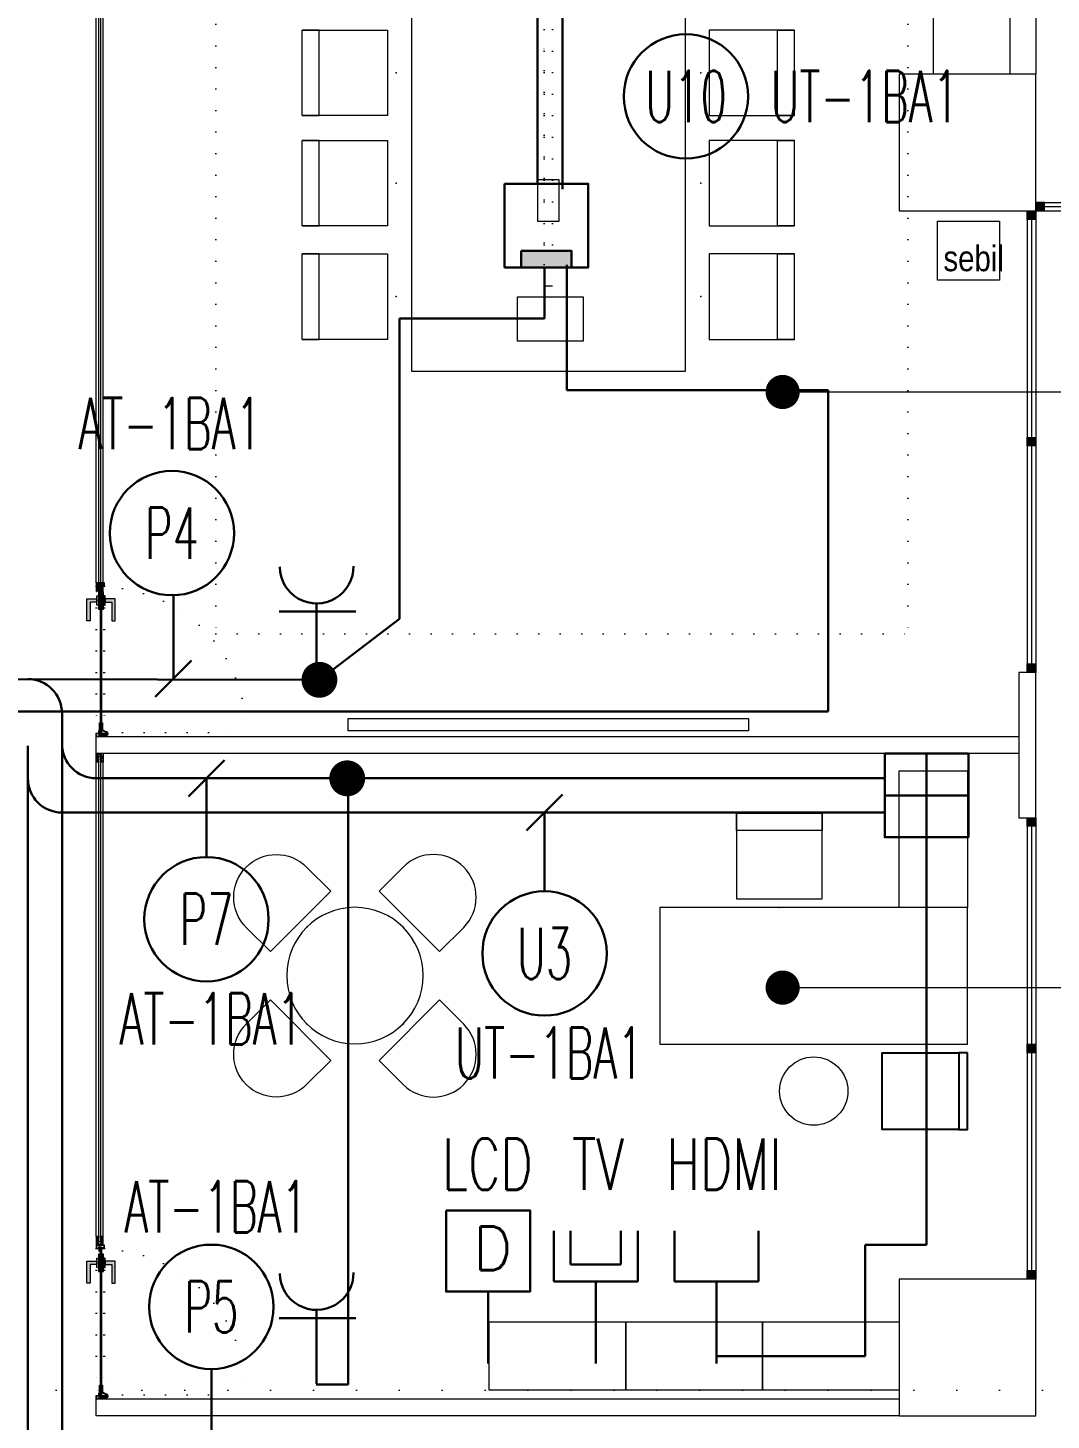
# Model space of a CAD drawing. Header units: metres. Extents: x -13194 to 152406, y -14653 to 29421.
# Drawn here: x 85050 to 85649, y 5683 to 6497 of the extents above; entities that cross this region are included whole.
import ezdxf
from ezdxf.enums import TextEntityAlignment as Align

# ---------------------------------------------------------------- set-up
doc = ezdxf.new("R2010")
doc.units = ezdxf.units.M
doc.header["$LTSCALE"] = 100
doc.header["$MEASUREMENT"] = 0
doc.linetypes.add('DASHDOT', pattern=[1, 0.5, -0.25, 0, -0.25])
doc.linetypes.add('DOT2', pattern=[0.125, 0, -0.125])
doc.layers.get('0').update_dxf_attribs({"color": 9, "lineweight": 9})
for name, color, linetype, lineweight in [('0 @ 1', 9, 'Continuous', 9), ('00', 9, 'Continuous', 9), ('01', 9, 'Continuous', 9), ('05', 9, 'Continuous', 9), ('05S', 9, 'Continuous', 9), ('06C', 9, 'Continuous', 9), ('06D', 9, 'Continuous', 9), ('07K', 9, 'Continuous', 9), ('10', 9, 'Continuous', 9), ('11', 9, 'Continuous', 9), ('15', 9, 'Continuous', 9), ('20', 9, 'DOT2', 9), ('21_mahal200', 9, 'Continuous', 9), ('E-DATA LCD EKRAN', 7, 'Continuous', 30), ('E-DATA PRİZİ (RJ45)', 7, 'Continuous', 30), ('E-DUVARA MONTE PRİZ KUTUSU', 7, 'Continuous', 30), ('E-DÖŞEME (ŞAP İÇİ) PRİZ KUTUSU', 7, 'Continuous', 30), ('E-KABLO', 7, 'Continuous', 30), ('E-LINYE', 7, 'Continuous', 30), ('E-PRİZ', 7, 'Continuous', 30), ('E-YAZI', 7, 'Continuous', 30)]:
    doc.layers.add(name, color=color, linetype=linetype, lineweight=lineweight)
doc.styles.add('E-YAZI', font='txttw.shx')
doc.styles.add('MuuM_TEXT-STANDART', font='ARIALN.TTF')
doc.dimstyles.new('MuuM_DIM200', dxfattribs={"dimscale": 20, "dimtxt": 2, "dimasz": 1, "dimexe": 1, "dimexo": 1, "dimgap": 1, "dimtad": 1, "dimdec": 1, "dimrnd": 0.5, "dimdsep": 46, "dimtxsty": 'MuuM_TEXT-STANDART', "dimblk": 'ARCHTICK', "dimcen": 0, "dimdle": 0.15, "dimclrd": 256, "dimclre": 256, "dimclrt": 256, "dimadec": 0, "dimazin": 0, "dimtfac": 5, "dimtdec": 1, "dimtix": 1, "dimtmove": 2, "dimatfit": 3, "dimldrblk": 'DOT', "dimfxl": 3, "dimfxlon": 1, "dimtolj": 1, "dimlwd": -1, "dimlwe": -1, "dimarcsym": 0})
pattern_1 = [(225, (-604.72494, -2171.82614), (-0.0883883476, 0.0883883476), []), (135, (-604.72494, -2171.82614), (0.0883883476, 0.0883883476), [])]

# ---------------------------------------------------------------- blocks, each defined once
blk = doc.blocks.new('10_DUVARA MONTE PRİZ KUTUSU')
at = {"layer": 'E-DUVARA MONTE PRİZ KUTUSU', "color": 4}
for p, q in [((0, 24.48), (0, -24.48)), ((24.48, 0), (-24.48, 0))]:
    blk.add_line(p, q, dxfattribs=at)
blk.add_lwpolyline([(-24.48, -24.48), (24.48, -24.48), (24.48, 24.48), (-24.48, 24.48)], close=True, dxfattribs=at)
blk = doc.blocks.new('100_PRİZ')
at = {"layer": 'E-PRİZ', "color": 4}
for p, q in [((0, 2.4), (0, 0)), ((-1.223, 2.136), (1.279, 2.136))]:
    blk.add_line(p, q, dxfattribs=at)
blk.add_arc((0, 3.6), 1.2, 180.7551, 0.7551, dxfattribs=at)
blk = doc.blocks.new('10_DÖŞEME (ŞAP İÇİ) PRİZ KUTUSU')
at = {"layer": 'E-DÖŞEME (ŞAP İÇİ) PRİZ KUTUSU'}
blk.add_hatch(color=5, dxfattribs=at).paths.add_polyline_path([(0.734, 0.216), (0.734, 0.706), (-0.734, 0.706), (-0.734, 0.216)])
at = {"layer": 'E-DÖŞEME (ŞAP İÇİ) PRİZ KUTUSU', "color": 5}
for points in [[(1.224, 2.664), (1.224, 0.216), (-1.224, 0.216), (-1.224, 2.664)], [(0.734, 0.706), (0.734, 0.216), (-0.734, 0.216), (-0.734, 0.706)]]:
    blk.add_lwpolyline(points, close=True, dxfattribs=at)
blk = doc.blocks.new('E-LCD+TV+HDMI')
at = {"layer": 'E-DATA PRİZİ (RJ45)', "color": 1}
for p, q in [((-24.58, 77.49), (-24.58, 48)), ((-14.75, 77.49), (-14.75, 57.83)), ((14.75, 77.49), (14.75, 57.83)), ((24.58, 77.49), (24.58, 48)), ((46.06, 77.49), (46.06, 48)), ((95.21, 77.49), (95.21, 48)), ((-14.75, 57.83), (14.75, 57.83)), ((-63.03, 0), (-63.03, 41.99)), ((-24.58, 48), (24.58, 48)), ((0, 48), (0, 0)), ((46.06, 48), (95.21, 48)), ((70.64, 48), (70.64, 0))]:
    blk.add_line(p, q, dxfattribs=at)
blk.add_lwpolyline([(-87.61, 89.56), (-38.46, 89.56), (-38.46, 41.99), (-87.61, 41.99)], close=True, dxfattribs=at)
at = {"layer": 'E-DATA PRİZİ (RJ45)', "color": 1, "style": 'E-YAZI'}
blk.add_text('D', height=25.6, dxfattribs=at).set_placement((-71.83, 54.59))
at = {"layer": 'E-YAZI', "color": 1, "style": 'E-YAZI', "width": 0.7}
for s, p in [('LCD', (-90, 101.57)), ('TV', (-14, 101.57)), ('HDMI', (41.23, 101.57))]:
    blk.add_text(s, height=30, dxfattribs=at).set_placement(p)
blk = doc.blocks.new('p-kolon_80x80')
blk.add_lwpolyline([(-40, -40), (40, -40), (40, 40), (-40, 40)], close=True)
blk = doc.blocks.new('1.Bod.Ara.Sitatik Elk')
at = {"layer": '01'}
for p in [(1600, -2200), (1600, -2905)]:
    blk.add_blockref('p-kolon_80x80', p, dxfattribs=at)
blk = doc.blocks.new('p-strahle-alüminyumdoğramaprofili')
at = {"layer": '10'}
h = blk.add_hatch(dxfattribs=at)
h.set_pattern_fill('NET', color=256, angle=315, style=0)
h.set_pattern_definition(pattern_1)
h.paths.add_polyline_path([(-4.62, 2.65), (-4.68, 2.65), (-4.72, 2.75), (-4.72, 2.8), (-4.69, 2.8), (-4.69, 2.92), (-4.98, 2.92), (-4.98, 2.8), (-4.95, 2.8), (-4.99, 2.65), (-5.08, 2.66), (-5.25, 2.28), (-5.14, 2.28), (-5.14, 2.33), (-4.98, 2.52, 0.2599), (-4.9, 2.28), (-4.66, 2.28, 0.382682)])
h.paths.add_polyline_path([(-4.86, 2.52), (-4.67, 2.52, -2.16717)], flags=16)
h = blk.add_hatch(dxfattribs=at)
h.set_pattern_fill('NET', color=256, angle=315, style=0)
h.set_pattern_definition(pattern_1)
h.paths.add_polyline_path([(-4.62, 0.88), (-4.68, 0.88), (-4.72, 0.77), (-4.72, 0.73), (-4.69, 0.73), (-4.69, 0.6), (-4.98, 0.6), (-4.98, 0.73), (-4.95, 0.73), (-4.99, 0.88), (-5.08, 0.87), (-5.25, 1.24), (-5.14, 1.24), (-5.14, 1.2), (-4.98, 1.01, -0.2599), (-4.9, 1.24), (-4.66, 1.24, -0.382682)])
h.paths.add_polyline_path([(-4.86, 1), (-4.67, 1, 2.16717)], flags=16)
h = blk.add_hatch(dxfattribs=at)
h.set_pattern_fill('NET', color=256, angle=315, style=0)
h.set_pattern_definition([(225, (-608.45214, -2173.53612), (-0.0883883476, 0.0883883476), []), (135, (-608.45214, -2173.53612), (0.0883883476, 0.0883883476), [])])
h.paths.add_polyline_path([(-3.45, 2.28), (-3.45, 2.57), (-4.49, 2.57), (-4.49, 2.28)])
h = blk.add_hatch(dxfattribs=at)
h.set_pattern_fill('NET', color=256, angle=315, style=0)
h.set_pattern_definition([(225, (-608.45214, -2180.04526), (-0.0883883476, 0.0883883476), []), (135, (-608.45214, -2180.04526), (0.0883883476, 0.0883883476), [])])
h.paths.add_polyline_path([(-3.45, 0.93), (-3.45, 1.24), (-4.49, 1.24), (-4.49, 0.93)])
h = blk.add_hatch(dxfattribs=at)
h.set_pattern_fill('NET', color=256, angle=315, style=0)
h.set_pattern_definition([(225, (-629.50454, -2177.58922), (-0.0883883476, 0.0883883476), []), (135, (-629.50454, -2177.58922), (0.0883883476, 0.0883883476), [])])
h.paths.add_polyline_path([(0, 0.68), (0, 1.75), (-0.18, 1.75), (-0.18, 0.68)])
for points in [[(-5.08, 2.66), (-5.25, 2.28)], [(-5.09, 0.88), (-5.25, 1.24)], [(-4.98, 2.52), (-5.14, 2.33), (-5.14, 2.28)], [(-4.98, 1.01), (-5.14, 1.2), (-5.14, 1.24)], [(-4.92, 3.6), (-4.92, 3.16), (-4.61, 3.16), (-4.61, 2.87), (-4.52, 2.87), (-4.62, 2.65), (-4.68, 2.65), (-4.72, 2.75), (-4.72, 2.8), (-4.69, 2.8), (-4.69, 3.05), (-4.98, 3.05), (-4.98, 2.8), (-4.95, 2.8), (-4.99, 2.65), (-5.08, 2.66), (-5.07, 3.76), (-0.11, 3.76)], [(-4.69, 2.92), (-4.98, 2.92)], [(-4.71, 0.6), (-4.98, 0.6)], [(-2.83, 0.2), (-2.67, 0.2), (-2.67, -0.04), (-4.87, -0.04), (-4.87, 0.19), (-4.57, 0.19), (-4.57, 0.73), (-2.67, 0.73)], [(-4.52, 2.87), (-4.49, 2.87), (-4.49, 2.26)], [(-4.49, 0.93), (-4.49, 0.93), (-4.49, 1.26)], [(-3.45, 2.26), (-3.45, 2.57)], [(-3.45, 1.26), (-3.45, 0.93)], [(-2.08, 0.93), (-2.08, 2.57)], [(-0.18, 0.68), (0, 0.68), (0, 1.75)], [(-0.18, 1.75), (0, 1.75)]]:
    blk.add_lwpolyline(points, dxfattribs=at)
for points in [[(-0.18, 2.74), (-0.18, 2.21), (0, 2.21), (0, 2.08), (-0.18, 2.08), (-0.18, 0.43), (0, 0.43), (0, 0), (-0.12, 0), (-0.12, -0.24), (-5.09, -0.24), (-5.09, 0.88), (-4.98, 0.88), (-4.94, 0.7), (-4.99, 0.7), (-4.99, 0.33), (-4.71, 0.33), (-4.71, 0.88), (-4.56, 0.88), (-4.52, 0.93), (-1.28, 0.93), (-1.2, 1.22), (-0.9, 1.22), (-0.9, 0.62), (-0.58, 0.62), (-0.58, 2.74)], [(-2.03, 0.78), (-1.35, 0.78), (-1.35, 0.08), (-1.28, 0.04), (-1.28, -0.04), (-2.09, -0.04), (-2.09, 0.1), (-2.03, 0.15)]]:
    blk.add_lwpolyline(points, close=True, dxfattribs=at)
for points in [[(-0.57, 3.26), (-0.57, 3.62), (-4.89, 3.62), (-4.89, 3.65, 0.561743), (-4.97, 3.66, 0.595966), (-4.92, 3.6, -2.204878)], [(-4.67, 2.52), (-4.86, 2.52, 1)], [(-4.67, 1), (-4.86, 1, -1)], [(-4.61, 2.87), (-4.49, 3.45, -0.833203), (-4.18, 3.44, -0.447088)], [(-4.49, 2.57), (-1.23, 2.57, -0.414214), (-0.9, 2.25), (-0.9, 1.22)], [(-4.18, 3.44), (-4.18, 2.99, 0.414214), (-4.07, 2.89), (-0.82, 2.89), (-0.82, 3.62)], [(-2.67, 0.73), (-2.67, 0.32), (-2.83, 0.32, 1), (-2.83, 0.2, -1)], [(-0.11, 3.76), (-0.11, 3.62), (-0.45, 3.62), (-0.45, 3.14, -1), (-0.66, 3.14)], [(-0.66, 3.14, -0.305404), (-0.57, 3.26, -5.773092)]]:
    blk.add_lwpolyline(points, format="xyb", dxfattribs=at)
for centre, radius, start, end in [((-4.73, 2.47), 0.253, 168.66756, 234.12581), ((-4.73, 1.06), 0.253, 125.87419, 191.33244), ((-4.77, 2.44), 0.125, 139.54015, 40.45985), ((-4.77, 1.08), 0.125, 319.54015, 220.45985), ((-4.84, 2.48), 0.273, 305.97376, 36.42893), ((-4.84, 1.04), 0.273, 323.57107, 54.02624)]:
    blk.add_arc(centre, radius, start, end, dxfattribs=at)
blk = doc.blocks.new('*U392')
at = {"layer": '06D'}
for points in [[(4.95, 4), (802.62, 4)], [(4.95, 0), (802.61, 0)]]:
    blk.add_lwpolyline(points, dxfattribs=at)
at = {"layer": '15'}
for points in [[(1.96, 2.5), (805.61, 2.5)], [(805.61, 1.5), (1.96, 1.5)]]:
    blk.add_lwpolyline(points, dxfattribs=at)
at = {"layer": '0 @ 1', "linetype": 'Continuous', "xscale": -1}
blk.add_blockref('p-strahle-alüminyumdoğramaprofili', (-0.12, 0.24), dxfattribs=at)
at = {"layer": '0 @ 1', "linetype": 'Continuous'}
blk.add_blockref('p-strahle-alüminyumdoğramaprofili', (807.69, 0.24), dxfattribs=at)
blk = doc.blocks.new('_ArchTick')
at = {"color": 0, "linetype": 'ByBlock', "const_width": 0.15}
blk.add_lwpolyline([(-0.5, -0.5), (0.5, 0.5)], dxfattribs=at)
blk = doc.blocks.new('_Dot')
at = {"color": 0, "linetype": 'ByBlock', "lineweight": -2}
blk.add_line((-0.5, 0), (-1, 0), dxfattribs=at)
at = {"color": 0, "linetype": 'ByBlock', "const_width": 0.5}
blk.add_lwpolyline([(-0.25, 0, 1), (0.25, 0, 1)], format="xyb", close=True, dxfattribs=at)
blk = doc.blocks.new('prf-10x10')
blk.add_lwpolyline([(-5, -5), (5, -5), (5, 5), (-5, 5)], close=True)
at = {"color": 255}
blk.add_solid([(-5, -5), (5, -5), (-5, 5), (5, 5)], dxfattribs=at)
at = {"layer": '10'}
blk.add_point((0, 0), dxfattribs=at)
blk = doc.blocks.new('p-dog-ser-620')
at = {"layer": '06D'}
for points in [[(-620, 5), (-5, 5)], [(-620, 0), (-5, 0)]]:
    blk.add_lwpolyline(points, dxfattribs=at)
at = {"layer": '15'}
blk.add_lwpolyline([(-620, 2.5), (-5, 2.5)], dxfattribs=at)
at = {"layer": '10', "xscale": 0.5, "yscale": 0.5, "rotation": 90}
for p in [(-617.5, 2.5), (-460, 2.5), (-305, 2.5), (-155, 2.5), (-2.5, 2.5)]:
    blk.add_blockref('prf-10x10', p, dxfattribs=at)
blk = doc.blocks.new('p-dog-ser-270')
at = {"layer": '06D'}
for points in [[(-5, -5), (-5, -270)], [(0, -5), (0, -270)]]:
    blk.add_lwpolyline(points, dxfattribs=at)
at = {"layer": '15'}
blk.add_lwpolyline([(-2.5, -5), (-2.5, -270)], dxfattribs=at)
at = {"layer": '10', "xscale": -0.5, "yscale": 0.5, "rotation": 270}
for p in [(-2.5, -2.5), (-2.5, -135), (-2.5, -267.5)]:
    blk.add_blockref('prf-10x10', p, dxfattribs=at)
blk = doc.blocks.new('g-kapı kolu-p')
at = {"layer": '05S'}
h = blk.add_hatch(color=256, dxfattribs=at)
h.paths.add_polyline_path([(-0.95, 8.21), (11.85, 8.21), (11.85, 6.31), (0.95, 6.31), (0.95, 2.41), (-0.95, 2.41)])
h.paths.add_polyline_path([(-2.65, 2.41), (2.65, 2.41), (2.65, 1.5), (-2.65, 1.5)])
h.paths.add_polyline_path([(-5, 1.5), (5, 1.5), (5, 0.5), (-5, 0.5)])
h.paths.add_polyline_path([(-5, -0.5), (5, -0.5), (5, -1.5), (-5, -1.5)])
h.paths.add_polyline_path([(-2.65, -1.5), (2.65, -1.5), (2.65, -2.41), (-2.65, -2.41)])
h.paths.add_polyline_path([(-0.95, -2.41), (0.95, -2.41), (0.95, -6.31), (11.85, -6.31), (11.85, -8.21), (-0.95, -8.21)])
for points in [[(11.85, 8.21), (-0.95, 8.21), (-0.95, 2.41), (0.95, 2.41), (0.95, 6.31), (11.85, 6.31), (11.85, 8.21)], [(11.85, -8.21), (-0.95, -8.21), (-0.95, -2.41), (0.95, -2.41), (0.95, -6.31), (11.85, -6.31), (11.85, -8.21)]]:
    blk.add_lwpolyline(points)
for points in [[(-5, 0.5), (5, 0.5), (5, 1.5), (-5, 1.5)], [(-2.65, 1.5), (2.65, 1.5), (2.65, 2.41), (-2.65, 2.41)], [(-5, -1.5), (5, -1.5), (5, -0.5), (-5, -0.5)], [(-2.65, -1.5), (2.65, -1.5), (2.65, -2.41), (-2.65, -2.41)]]:
    blk.add_lwpolyline(points, close=True)
blk = doc.blocks.new('k-cambölme-kapı-p')
at = {"layer": '10'}
h = blk.add_hatch(dxfattribs=at)
h.set_pattern_fill('NET', color=256, angle=135, style=0)
h.set_pattern_definition([(135, (3753.7029, 560.85184), (-0.0883883476, -0.0883883476), []), (225, (3753.7029, 560.85184), (0.0883883476, -0.0883883476), [])])
h.paths.add_polyline_path([(2.08, -0.06), (2.08, 0.02), (2.07, 0.04), (2.05, 0.07), (2.01, 0.09), (1.98, 0.1), (1.97, 0.1), (1.97, -0.29), (1.94, -0.29), (1.94, -0.43), (1.88, -0.49), (1.67, -0.49), (1.82, -0.29), (1.73, -0.29), (1.53, -0.5), (1.44, -0.5), (1.62, -0.32), (1.62, -0.29), (1.51, -0.29), (1.34, -0.42), (1.32, -0.44), (1.3, -0.48), (1.29, -0.51), (1.26, -0.57), (1.26, -0.31), (1.32, -0.29), (1.23, -0.29), (1.23, -0.53), (1.23, -0.59), (1.24, -0.62), (1.26, -0.64), (3.47, -0.64), (3.47, -0.58), (3.38, -0.35), (3.38, -0.3), (3.42, -0.25), (3.42, -0.2), (3.38, -0.16), (2.73, -0.16), (2.74, -0.2), (2.91, -0.2, -1), (2.91, -0.25)])
h.paths.add_polyline_path([(2.05, -0.18), (2.05, -0.21), (2.08, -0.23), (2.11, -0.24), (2.15, -0.25), (2.95, -0.27), (2.92, -0.29), (2.55, -0.29), (2.54, -0.31), (2.52, -0.33), (2.5, -0.34), (2.48, -0.34), (2.46, -0.34), (2.44, -0.32), (2.42, -0.3), (2.08, -0.3), (1.99, -0.11), (1.99, -0.07), (2.05, -0.07)], flags=16)
h.paths.add_polyline_path([(2.41, -0.34), (2.51, -0.5), (2.08, -0.5), (2.08, -0.34)], flags=16)
h.paths.add_polyline_path([(2.55, -0.33), (2.89, -0.33), (2.94, -0.33), (3.28, -0.34, 0.166992), (3.34, -0.55), (2.72, -0.55), (2.55, -0.36)], flags=16)
h.paths.add_polyline_path([(3.02, -0.22), (3.02, -0.2), (3.33, -0.2, 0.10606), (3.29, -0.33), (3.01, -0.27)], flags=16)
h = blk.add_hatch(dxfattribs=at)
h.set_pattern_fill('NET', color=256, angle=135, style=0)
h.set_pattern_definition([(45, (474.94443, 2280.71206), (0.0883883476, -0.0883883476), []), (315, (474.94443, 2280.71206), (-0.0883883476, -0.0883883476), [])])
h.paths.add_polyline_path([(87.27, -0.16), (87.26, -0.2), (87.09, -0.2, 1), (87.09, -0.25), (87.92, -0.25), (87.92, -0.01), (87.93, 0.03), (87.96, 0.05), (88, 0.07), (88.03, 0.07), (88.03, -0.29), (88.06, -0.29), (88.06, -0.43), (88.12, -0.49), (88.33, -0.49), (88.18, -0.29), (88.27, -0.29), (88.47, -0.5), (88.56, -0.5), (88.38, -0.32), (88.38, -0.29), (88.49, -0.29), (88.66, -0.42), (88.68, -0.44), (88.7, -0.48), (88.71, -0.51), (88.74, -0.57), (88.74, -0.31), (88.68, -0.29), (88.77, -0.29), (88.77, -0.53), (88.77, -0.59), (88.76, -0.62), (88.74, -0.64), (86.53, -0.64), (86.53, -0.58), (86.62, -0.35), (86.62, -0.3), (86.58, -0.25), (86.58, -0.2), (86.62, -0.16)])
h.paths.add_polyline_path([(87.28, -0.55), (87.45, -0.36), (87.45, -0.33), (87.11, -0.33), (87.06, -0.33), (87.03, -0.31), (86.99, -0.27), (86.98, -0.22), (86.98, -0.2), (86.67, -0.2, -0.292264), (86.66, -0.55)], flags=16)
h.paths.add_polyline_path([(87.48, -0.51), (87.59, -0.51), (87.53, -0.43)], flags=16)
h.paths.add_polyline_path([(87.56, -0.4), (87.69, -0.5), (87.92, -0.5), (87.92, -0.34), (87.59, -0.34)], flags=16)
h.paths.add_polyline_path([(87.62, -0.53), (87.71, -0.62), (87.71, -0.53)], flags=16)
for points in [[(1.97, -0.29), (1.97, 2.13), (2.05, 2.13), (2.05, 2.28, 0.414214), (1.89, 2.44), (0.08, 2.44, 0.414214), (0, 2.36), (0, -2.36, 0.414214), (0.08, -2.44), (2.05, -2.44), (2.05, -2.25), (2.05, -2.23), (2.05, -2.23), (2.05, -2.23), (2.05, -2.23), (2.05, -2.23), (2.05, -0.89)], [(88.03, -0.29), (88.03, 2.13), (87.95, 2.13), (87.95, 2.28, -0.414214), (88.11, 2.44), (89.92, 2.44, -0.414214), (90, 2.36), (90, -2.36, -0.414214), (89.92, -2.44), (87.95, -2.44), (87.95, -2.25), (87.95, -2.23), (87.95, -2.23), (87.95, -2.23), (87.95, -2.23), (87.95, -2.23), (87.95, -0.89)], [(1.51, -0.29), (1.34, -0.42), (1.32, -0.44), (1.3, -0.48), (1.29, -0.51), (1.26, -0.57), (1.26, -0.31), (1.32, -0.29), (1.23, -0.29), (1.23, -0.53), (1.23, -0.59), (1.24, -0.62), (1.26, -0.64), (3.47, -0.64), (3.47, -0.58), (3.38, -0.35), (3.38, -0.3), (3.42, -0.25), (3.42, -0.2), (3.38, -0.16), (2.73, -0.16), (2.74, -0.2), (2.91, -0.2, -1), (2.91, -0.25, -1)], [(88.49, -0.29), (88.66, -0.42), (88.68, -0.44), (88.7, -0.48), (88.71, -0.51), (88.74, -0.57), (88.74, -0.31), (88.68, -0.29), (88.77, -0.29), (88.77, -0.53), (88.77, -0.59), (88.76, -0.62), (88.74, -0.64), (86.53, -0.64), (86.53, -0.58), (86.62, -0.35), (86.62, -0.3), (86.58, -0.25), (86.58, -0.2), (86.62, -0.16), (87.27, -0.16), (87.26, -0.2), (87.09, -0.2, 1), (87.09, -0.25, 1)], [(86.66, -0.55), (87.28, -0.55), (87.45, -0.36), (87.45, -0.33), (87.11, -0.33), (87.06, -0.33), (87.03, -0.31), (86.99, -0.27), (86.98, -0.22), (86.98, -0.2), (86.67, -0.2, 1)]]:
    blk.add_lwpolyline(points, format="xyb", dxfattribs=at)
for points in [[(1.82, 2.27), (0.16, 2.27), (0.16, 2.03), (0.38, 2.03), (0.38, 1.92), (0.22, 1.92), (0.22, 1.16), (0.35, 1.16), (0.35, -0.41), (0.22, -0.41), (0.22, -1.23), (0.36, -1.23), (0.36, -1.38), (0.16, -1.38), (0.16, -2.24), (1.82, -2.24), (1.82, -1.72), (1.62, -1.72), (1.62, -1.58), (1.82, -1.58), (1.82, -1.37), (1.61, -1.37), (1.61, -1.24), (1.74, -1.24), (1.74, -0.85), (1.06, -0.85), (1.06, -0.13), (1.5, -0.13), (1.5, 1.92), (1.57, 2.03), (1.82, 2.03), (1.82, 2.27)], [(0.69, 3.63), (0.69, 2.44)], [(0.69, 2.27), (0.69, -0.24), (1.06, -0.24)], [(1.06, 2.44), (1.06, 2.86)], [(1.06, -0.13), (1.06, 2.27)], [(1.5, 1.92), (1.06, 1.92)], [(1.17, 1.92), (1.17, -0.13)], [(2.91, -0.25), (2.08, -0.06), (2.08, 0.02), (2.07, 0.04), (2.05, 0.07), (2.01, 0.09), (1.98, 0.1), (1.97, 0.1)], [(3.84, 0.88), (2.63, 3.22)], [(4.07, 1.27), (2.67, 3.99)], [(8.14, 0.88), (8.14, 1.27), (4.07, 1.27)], [(5.3, 0.88), (5.3, -0.16)], [(5.5, 1.27), (5.77, 0.97), (5.77, 0.88)], [(5.59, 0.88), (5.59, -0.16)], [(6.76, 1.27), (6.49, 0.97), (6.49, 0.88)], [(6.67, 0.88), (6.67, -0.16)], [(6.96, 0.88), (6.96, -0.16)], [(87.09, -0.25), (87.92, -0.25), (87.92, -0.01), (87.93, 0.03), (87.96, 0.05), (88, 0.07), (88.03, 0.07)], [(88.18, 2.27), (89.84, 2.27), (89.84, 2.03), (89.62, 2.03), (89.62, 1.92), (89.78, 1.92), (89.78, 1.16), (89.65, 1.16), (89.65, -0.41), (89.78, -0.41), (89.78, -1.23), (89.64, -1.23), (89.64, -1.38), (89.84, -1.38), (89.84, -2.24), (88.18, -2.24), (88.18, -1.72), (88.38, -1.72), (88.38, -1.58), (88.18, -1.58), (88.18, -1.37), (88.39, -1.37), (88.39, -1.24), (88.26, -1.24), (88.26, -0.85), (88.94, -0.85), (88.94, -0.13), (88.5, -0.13), (88.5, 1.92), (88.43, 2.03), (88.18, 2.03), (88.18, 2.27)], [(2.05, -0.89), (3.59, -0.89), (3.59, -0.64), (1.23, -0.64), (1.23, -0.29), (1.97, -0.29)], [(1.62, -0.29), (1.62, -0.32), (1.44, -0.5), (1.53, -0.5), (1.73, -0.29)], [(1.82, -0.29), (1.67, -0.49), (1.88, -0.49), (1.94, -0.43), (1.94, -0.29)], [(3.34, -0.55), (2.72, -0.55), (2.55, -0.36), (2.55, -0.33), (2.89, -0.33), (2.94, -0.33)], [(3.28, -0.34), (3.28, -0.34), (2.94, -0.33)], [(3.01, -0.27), (3.02, -0.22), (3.02, -0.2), (3.33, -0.2)], [(3.01, -0.27), (3.29, -0.33), (3.29, -0.33)], [(4.06, -0.16), (4.06, -0.55), (8.14, -0.55)], [(8.14, -0.55), (8.14, -0.16)], [(87.95, -0.89), (86.41, -0.89), (86.41, -0.64), (88.77, -0.64), (88.77, -0.29), (88.03, -0.29)], [(87.59, -0.51), (87.53, -0.43), (87.48, -0.51), (87.59, -0.51)], [(88.18, -0.29), (88.33, -0.49), (88.12, -0.49), (88.06, -0.43), (88.06, -0.29)], [(88.38, -0.29), (88.38, -0.32), (88.56, -0.5), (88.47, -0.5), (88.27, -0.29)]]:
    blk.add_lwpolyline(points, dxfattribs=at)
at = {"layer": '10', "linetype": 'DASHDOT', "ltscale": 0.05}
for points in [[(3.22, 3.63), (0.2, 3.63)], [(1.71, 2.14), (1.71, 4.9)], [(6.13, 1.44), (6.13, -0.55)]]:
    blk.add_lwpolyline(points, dxfattribs=at)
at = {"layer": '10'}
for points in [[(1.99, -0.07), (2.05, -0.07), (2.05, -0.18), (2.05, -0.21), (2.08, -0.23), (2.11, -0.24), (2.15, -0.25), (2.95, -0.27), (2.92, -0.29), (2.55, -0.29), (2.54, -0.31), (2.52, -0.33), (2.5, -0.34), (2.48, -0.34), (2.46, -0.34), (2.44, -0.32), (2.42, -0.3), (2.08, -0.3), (1.99, -0.11)], [(2.08, -0.5), (2.08, -0.34), (2.41, -0.34), (2.51, -0.5), (2.51, -0.5)], [(87.92, -0.5), (87.92, -0.34), (87.59, -0.34), (87.56, -0.4), (87.69, -0.5)], [(87.62, -0.53), (87.71, -0.53), (87.71, -0.62)]]:
    blk.add_lwpolyline(points, close=True, dxfattribs=at)
blk.add_circle((1.71, 3.65), 1.02, dxfattribs=at)
for centre, start, end in [((3.6, -0.37), 176.14303, 214.06492), ((3.6, -0.37), 148.89788, 173.11441), ((86.4, -0.37), 325.93508, 31.10212)]:
    blk.add_arc(centre, 0.322, start, end, dxfattribs=at)
at = {"layer": '15', "linetype": 'DOT2'}
blk.add_lwpolyline([(2.48, 0.36), (2.48, 85.36)], dxfattribs=at)
at = {"layer": '15'}
blk.add_lwpolyline([(2.58, 0.88), (87.42, 0.88), (87.52, 0.78), (87.52, -0.05), (87.42, -0.16), (2.58, -0.16), (2.58, -0.16), (2.48, -0.05), (2.48, 0.78), (2.58, 0.88)], dxfattribs=at)
at = {"layer": '15', "linetype": 'DOT2'}
blk.add_arc((2.48, 0.36), 85.04, 0, 90, dxfattribs=at)
at = {"layer": '20'}
for p, q in [((87.95, 2.43), (2.05, 2.43)), ((87.95, 2.13), (2.05, 2.13)), ((87.95, -2.23), (2.05, -2.23)), ((87.95, -2.44), (2.05, -2.44))]:
    blk.add_line(p, q, dxfattribs=at)
at = {"layer": '06C', "xscale": -1}
blk.add_blockref('g-kapı kolu-p', (79.64, 0.38), dxfattribs=at)
blk = doc.blocks.new('*U387')
at = {"layer": '06D'}
for points in [[(4.95, 4), (282.62, 4)], [(4.95, 0), (282.61, 0)]]:
    blk.add_lwpolyline(points, dxfattribs=at)
at = {"layer": '15'}
for points in [[(1.96, 2.5), (285.61, 2.5)], [(285.61, 1.5), (1.96, 1.5)]]:
    blk.add_lwpolyline(points, dxfattribs=at)
at = {"layer": '0 @ 1', "linetype": 'Continuous', "xscale": -1}
blk.add_blockref('p-strahle-alüminyumdoğramaprofili', (-0.12, 0.24), dxfattribs=at)
at = {"layer": '0 @ 1', "linetype": 'Continuous'}
blk.add_blockref('p-strahle-alüminyumdoğramaprofili', (287.69, 0.24), dxfattribs=at)
blk = doc.blocks.new('m-vw-sandalye-02')
at = {"lineweight": -3, "ltscale": 0.5}
for points in [[(-22.5, 0), (-22.5, -5), (22.5, -5), (22.5, 0)], [(-22.5, -5), (22.5, -5), (22.5, -50), (-22.5, -50)]]:
    blk.add_lwpolyline(points, close=True, dxfattribs=at)
blk = doc.blocks.new('p-sandalye-03')
for points in [[(-5, -25.14), (-5, 24.86), (-55, 24.86), (-55, -25.14), (-5, -25.14)], [(-55, 24.86), (-45, 24.86), (-45, -25.14), (-55, -25.14)]]:
    blk.add_lwpolyline(points)
blk.add_point((0, -0.14))
blk = doc.blocks.new('p-ofis modülü-02-s')
blk.add_lwpolyline([(-182, -2), (-102, -2), (-102, -182), (-182, -182)], close=True)
blk.add_lwpolyline([(-102, -2), (-102, -42), (-22, -42), (-22, -2), (-102, -2)])
at = {"xscale": -0.9999999999999998, "rotation": 359.9999999981877}
blk.add_blockref('p-sandalye-03', (-102, -112), dxfattribs=at)
blk = doc.blocks.new('p-sehpa')
at = {"layer": '05'}
blk.add_circle((0, 0), 20, dxfattribs=at)
blk = doc.blocks.new('p-sandalye-01')
blk.add_lwpolyline([(-5, -25), (-5, -25), (-25, -25, -1), (-25, 25), (-5, 25), (-5, 25)], format="xyb", close=True)
blk.add_point((0, 0.11))
blk = doc.blocks.new('p-masa-yuvarlak-4lü')
blk.add_circle((0.11, 0.08), 39.92)
at = {"rotation": 270}
blk.add_blockref('p-sandalye-01', (0, 40), dxfattribs=at)
blk.add_blockref('p-sandalye-01', (-40, 0))
at = {"xscale": -1}
blk.add_blockref('p-sandalye-01', (40, 0), dxfattribs=at)
at = {"xscale": -1, "rotation": 270}
blk.add_blockref('p-sandalye-01', (0, -40), dxfattribs=at)
blk = doc.blocks.new('gr-p-birim')
blk.add_lwpolyline([(-0.5, -0.5), (0.5, -0.5), (0.5, 0.5), (-0.5, 0.5)], close=True)
blk = doc.blocks.new('1.Bod.Ara.Mimari Elk')
for p, q in [((1580, -2160), (1580, -1655)), ((1625, -2160), (1580, -2160))]:
    blk.add_line(p, q)
at = {"color": 2}
blk.add_line((1352.16, -2283.86), (1357.16, -2283.86), dxfattribs=at)
for points in [[(1274.66, -1783.86), (1434.66, -1783.86), (1434.66, -2333.86), (1274.66, -2333.86)], [(1348.53, -2221.61), (1360.78, -2221.61), (1360.78, -2246.1), (1348.53, -2246.1)], [(1582.48, -2246.04), (1618.8, -2246.04), (1618.8, -2280.49), (1582.48, -2280.49)], [(1336.59, -2290.35), (1374.95, -2290.35), (1374.95, -2316.24), (1336.59, -2316.24)], [(1237.48, -2536.9), (1471.83, -2536.9), (1471.83, -2544.27), (1237.48, -2544.27)]]:
    blk.add_lwpolyline(points, close=True)
at = {"layer": '00', "color": 2, "linetype": 'DOT2'}
for p, q in [((1160, -1715), (1160, -2487.5)), ((1565, -1715), (1565, -2487.5)), ((1352.16, -2133.86), (1352.16, -2283.86)), ((1160, -2487.5), (1565, -2487.5))]:
    blk.add_line(p, q, dxfattribs=at)
at = {"layer": '00'}
blk.add_lwpolyline([(1625, -2160), (1625, -1640), (1640, -1640), (1640, -2160)], close=True, dxfattribs=at)
at = {"layer": '00', "color": 2, "linetype": 'DOT2'}
blk.add_lwpolyline([(1352.16, -2133.86), (1357.16, -2133.86), (1357.16, -2283.86), (1352.16, -2283.86)], close=True, dxfattribs=at)
at = {"layer": '11'}
for points in [[(1630, -2595), (1640, -2595), (1640, -2510), (1630, -2510)], [(1630, -2557.5), (1090, -2557.5), (1090, -2547.5), (1630, -2547.5)], [(1090, -2935), (1560, -2935), (1560, -2945), (1090, -2945)]]:
    blk.add_lwpolyline(points, close=True, dxfattribs=at)
at = {"layer": '20', "ltscale": 2}
blk.add_line((1920, -2930), (860, -2930), dxfattribs=at)
at = {"linetype": 'Continuous', "rotation": 90.00000000000001}
for name, p in [('*U392', (1094, -2462.59)), ('*U387', (1094, -2845.07))]:
    blk.add_blockref(name, p, dxfattribs=at)
for p in [(1640, -2240), (1640, -2595)]:
    blk.add_blockref('p-dog-ser-270', p)
at = {"layer": '05', "extrusion": (0, 0, -1), "zscale": -1}
for name, p, rotation in [('p-sandalye-03', (-1265.5, -2159.29), 180), ('p-sandalye-03', (-1265.5, -2223.85), 180), ('p-sandalye-03', (-1265.5, -2290.29), 180), ('p-ofis modülü-02-s', (-1602, -2545.5), 90.00000000000001)]:
    blk.add_blockref(name, p, dxfattribs=dict(at, rotation=rotation))
at = {"layer": '05', "extrusion": (0, 0, -1), "xscale": -1, "zscale": -1}
for name, p, rotation in [('p-sandalye-03', (-1443.81, -2159.29), 180), ('p-sandalye-03', (-1443.81, -2223.85), 180), ('p-sandalye-03', (-1443.81, -2290.29), 180), ('m-vw-sandalye-02', (-1600, -2755), 90)]:
    blk.add_blockref(name, p, dxfattribs=dict(at, rotation=rotation))
at = {"layer": '05', "color": 1, "xscale": -1, "rotation": 315}
blk.add_blockref('p-masa-yuvarlak-4lü', (1241.46, -2687.5), dxfattribs=at)
at = {"layer": '05', "rotation": 180}
blk.add_blockref('p-sehpa', (1510, -2755), dxfattribs=at)
at = {"layer": '05', "xscale": -40, "yscale": 80, "rotation": 90}
for p in [(1360, -2910), (1440, -2910), (1520, -2910)]:
    blk.add_blockref('gr-p-birim', p, dxfattribs=at)
at = {"layer": '07K', "xscale": -1, "rotation": 270}
for p in [(1092.44, -2547.58), (1092.44, -2935.08)]:
    blk.add_blockref('k-cambölme-kapı-p', p, dxfattribs=at)
at = {"layer": '10'}
blk.add_blockref('p-dog-ser-620', (2260, -2240), dxfattribs=at)
at = {"style": 'MuuM_TEXT-STANDART'}
blk.add_text('sebil', height=15, dxfattribs=at).set_placement((1585.92, -2275.26))
at = {"layer": '21_mahal200'}
for points in [[(1491.79, -2345.94), (1792.51, -2345.94)], [(1491.79, -2694.43), (1792.51, -2694.43)]]:
    blk.add_leader(points, dimstyle='MuuM_DIM200', override={"dimasz": 1, "dimfxl": 10}, dxfattribs=at)

msp = doc.modelspace()

# ---------------------------------------------------------------- linework, layer by layer
at = {"layer": 'E-KABLO', "color": 6}
for p, q in [((85348.26, 6405.5), (85348.26, 6551.01)), ((85352.38, 6327.1), (85352.38, 6357.44)), ((85267.48, 6151.32), (85267.48, 6327.1)), ((85267.48, 6327.1), (85352.38, 6327.1)), ((85220.65, 6115.67), (85267.48, 6151.32)), ((85220.65, 6115.67), (84980, 6116.08)), ((85070, 6096.08), (85070, 6078.02)), ((85070, 6078.02), (85070, 5240.52)), ((85551.56, 6058.02), (85090, 6058.02)), ((85237.51, 6057.62), (85237.51, 5703.45)), ((85237.51, 5703.45), (85218.71, 5703.45))]:
    msp.add_line(p, q, dxfattribs=at)
at = {"layer": 'E-KABLO', "color": 4}
for p, q in [((85362.86, 6554.8), (85362.86, 6402.69)), ((85365.41, 6358.5), (85365.41, 6285.2)), ((85365.41, 6285.2), (85518.51, 6285.2)), ((85518.51, 6285.2), (85518.51, 6097.05)), ((85518.51, 6097.05), (84960, 6097.05)), ((85050, 6077.05), (85050, 6058.02)), ((85050, 6058.02), (85050, 5284.48)), ((85551.56, 6038.02), (85070, 6038.02)), ((85576.04, 6023.54), (85576.04, 5785)), ((85540.16, 5720), (85540.16, 5785)), ((85540.16, 5785), (85576.04, 5785)), ((85453.04, 5720), (85540.16, 5720))]:
    msp.add_line(p, q, dxfattribs=at)
at = {"layer": 'E-KABLO', "color": 4, "const_width": 10.5}
for points in [[(85215.4, 6115.67, 1), (85225.9, 6115.67, 1)], [(85231.68, 6058.02, 1), (85242.18, 6058.02, 1)]]:
    msp.add_lwpolyline(points, format="xyb", close=True, dxfattribs=at)
at = {"layer": 'E-KABLO', "color": 6}
for centre, start, end in [((85050, 6096.08), 0, 90), ((85090, 6078.02), 180, 270)]:
    msp.add_arc(centre, 20, start, end, dxfattribs=at)
at = {"layer": 'E-KABLO', "color": 4}
msp.add_arc((85070, 6058.02), 20, 180, 270, dxfattribs=at)
at = {"layer": 'E-LINYE', "color": 7, "linetype": 'Continuous'}
for p, q in [((85135.22, 6165.11), (85135.22, 6116.33)), ((85124.61, 6105.73), (85145.82, 6126.94)), ((85143.96, 6047.41), (85165.17, 6068.62)), ((85154.56, 6058.02), (85154.56, 6011.96)), ((85341.8, 6027.41), (85363.01, 6048.62)), ((85352.41, 6038.02), (85352.41, 5991.96)), ((85157.4, 5712.41), (85157.4, 5650))]:
    msp.add_line(p, q, dxfattribs=at)
for centre in [(85435.18, 6457), (85134.33, 6201.48), (85154.56, 5975.58), (85352.41, 5955.58), (85157.4, 5748.79)]:
    msp.add_circle(centre, 36.38, dxfattribs=at)

# ---------------------------------------------------------------- block references
for name in ['1.Bod.Ara.Mimari Elk', '1.Bod.Ara.Sitatik Elk']:
    msp.add_blockref(name, (84000, 8630))
at = {"layer": 'E-DATA LCD EKRAN', "color": 1}
msp.add_blockref('E-LCD+TV+HDMI', (85382.4, 5715.7), dxfattribs=at)
at = {"layer": 'E-DUVARA MONTE PRİZ KUTUSU', "color": 3, "rotation": 180}
msp.add_blockref('10_DUVARA MONTE PRİZ KUTUSU', (85576.04, 6048.02), dxfattribs=at)
at = {"layer": 'E-DÖŞEME (ŞAP İÇİ) PRİZ KUTUSU', "xscale": -20, "yscale": 20, "zscale": 20}
msp.add_blockref('10_DÖŞEME (ŞAP İÇİ) PRİZ KUTUSU', (85353.5, 6352.62), dxfattribs=at)
at = {"layer": 'E-PRİZ', "xscale": 18, "yscale": 18, "zscale": 18}
for p in [(85219.05, 6117.16), (85219.05, 5703.79)]:
    msp.add_blockref('100_PRİZ', p, dxfattribs=at)

# ---------------------------------------------------------------- texts
at = {"layer": 'E-LINYE', "color": 3, "linetype": 'Continuous', "style": 'E-YAZI', "width": 0.6}
for s, p in [('U10', (85435.18, 6457)), ('UT-1BA1', (85539.78, 6457)), ('AT-1BA1', (85133.33, 6265.55)), ('P4', (85134.33, 6201.48)), ('P7', (85154.56, 5975.58)), ('U3', (85352.41, 5955.58)), ('AT-1BA1', (85157.36, 5917.33)), ('UT-1BA1', (85355.2, 5897.33)), ('AT-1BA1', (85160.2, 5807.38)), ('P5', (85157.4, 5748.79))]:
    msp.add_text(s, height=30, dxfattribs=at).set_placement(p, align=Align.MIDDLE_CENTER)

doc.saveas('drawing.dxf')
